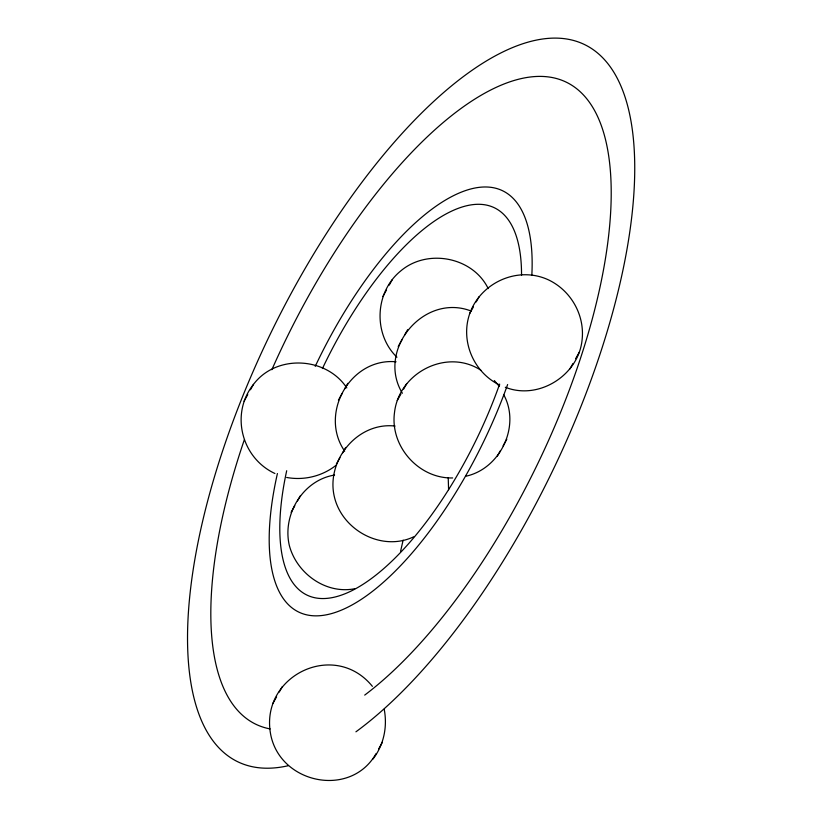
<?xml version="1.0" encoding="UTF-8"?>
<svg xmlns="http://www.w3.org/2000/svg" width="822" height="822" viewBox="0 0 822 822"><rect width="100%" height="100%" fill="white"/><g stroke="black" fill="none" stroke-linecap="round" stroke-linejoin="round"><path stroke-width="1.23" d="M448.586 489.707L448.216 477.551M346.812 387.912C326.211 356.686 276.223 354.056 253.484 384.377C230.119 413.641 241.36 457.895 274.908 473.493M334.595 475.044C302.835 480.14 282.203 514.644 289.303 545.376C296.608 573.314 325.738 594.522 354.755 588.727M396.05 361.783C350.244 357.56 318.782 413.723 344.665 451.134M372.387 686.349C333.876 638.941 257.728 676.835 271.096 736.481C282.193 784.352 351.179 797.7 376.034 753.651M395.074 426.053C357.19 421.707 325.481 461.008 334.482 497.32C342.61 530.56 382.014 551.819 413.641 536.838M488.196 288.584C472.938 257.06 427.522 248.244 400.807 270.88C374.75 291.882 372.972 334.102 396.934 357.2M471.037 311.004C423.597 292.714 376.157 350.131 402.379 393.255M480.87 370.229C446.849 347.983 398.834 372.685 394.488 412.675C389.916 446.223 418.717 478.825 452.645 477.952M400.622 551.12L403.119 540.167M505.314 387.265C538.492 400.489 578.493 375.407 582.079 339.989C584.945 315.134 570.971 290.567 548.449 279.86C513.863 263.759 471.345 287.515 466.999 325.553C464.255 349.905 477.52 374.38 499.642 385.035M372.993 759.045C383.925 744.742 387.542 726.73 384.203 709.201M465.663 476.267C500.362 468.941 520.871 425.837 503.67 394.652M244.062 401.198L247.761 394.611M250.443 389.772L253.484 384.377M382.836 296.557L386.535 289.981M389.217 285.142L392.248 279.737M344.788 388.714L347.829 383.319M338.417 400.129L342.106 393.553M291.091 512.342L294.79 505.766M297.472 500.927L300.513 495.532M404.599 335.088L407.64 329.694M398.218 346.504L401.917 339.928M336.27 464.286L339.969 457.71M342.651 452.871L345.692 447.476M397.262 400.499L400.961 393.923M403.643 389.083L406.685 383.689M476.154 301.962L479.195 296.567M469.773 313.377L473.472 306.801M272.894 703.447L276.582 696.871M279.264 692.032L282.306 686.637M497.372 456.097L500.413 450.703M503.095 445.863L506.794 439.287M569.882 368.975L572.924 363.581M575.606 358.741L579.304 352.165M378.716 748.811L382.415 742.225M335.612 465.653C321.834 476.318 303.76 480.644 286.642 477.459M494.32 380.545L499.201 386.268M315.227 366.345A234.065 92.198 -64.2 0 1 459.786 192.769A234.065 92.198 -64.2 0 1 531.844 274.98M507.626 384.532A234.065 92.198 -64.2 0 1 338.921 611.126A234.065 92.198 -64.2 0 1 277.415 473.544M322.44 368.523A215.169 84.748 -64.2 0 1 451.699 211.1A215.169 84.748 -64.2 0 1 521.538 275.185M499.642 384.069A215.169 84.748 -64.2 0 1 345.271 593.659A215.169 84.748 -64.2 0 1 286.693 470.729M271.856 369.705A356.481 140.408 -64.2 0 1 604.17 134.5A356.481 140.408 -64.2 0 1 364.701 695.104M270.119 728.909A356.481 140.408 -64.2 0 1 244.329 439.76M288.245 765.714A398.3 156.879 -64.2 0 1 288.882 297.605A398.3 156.879 -64.2 0 1 631.769 125.879A398.3 156.879 -64.2 0 1 355.926 731.816"/></g></svg>
